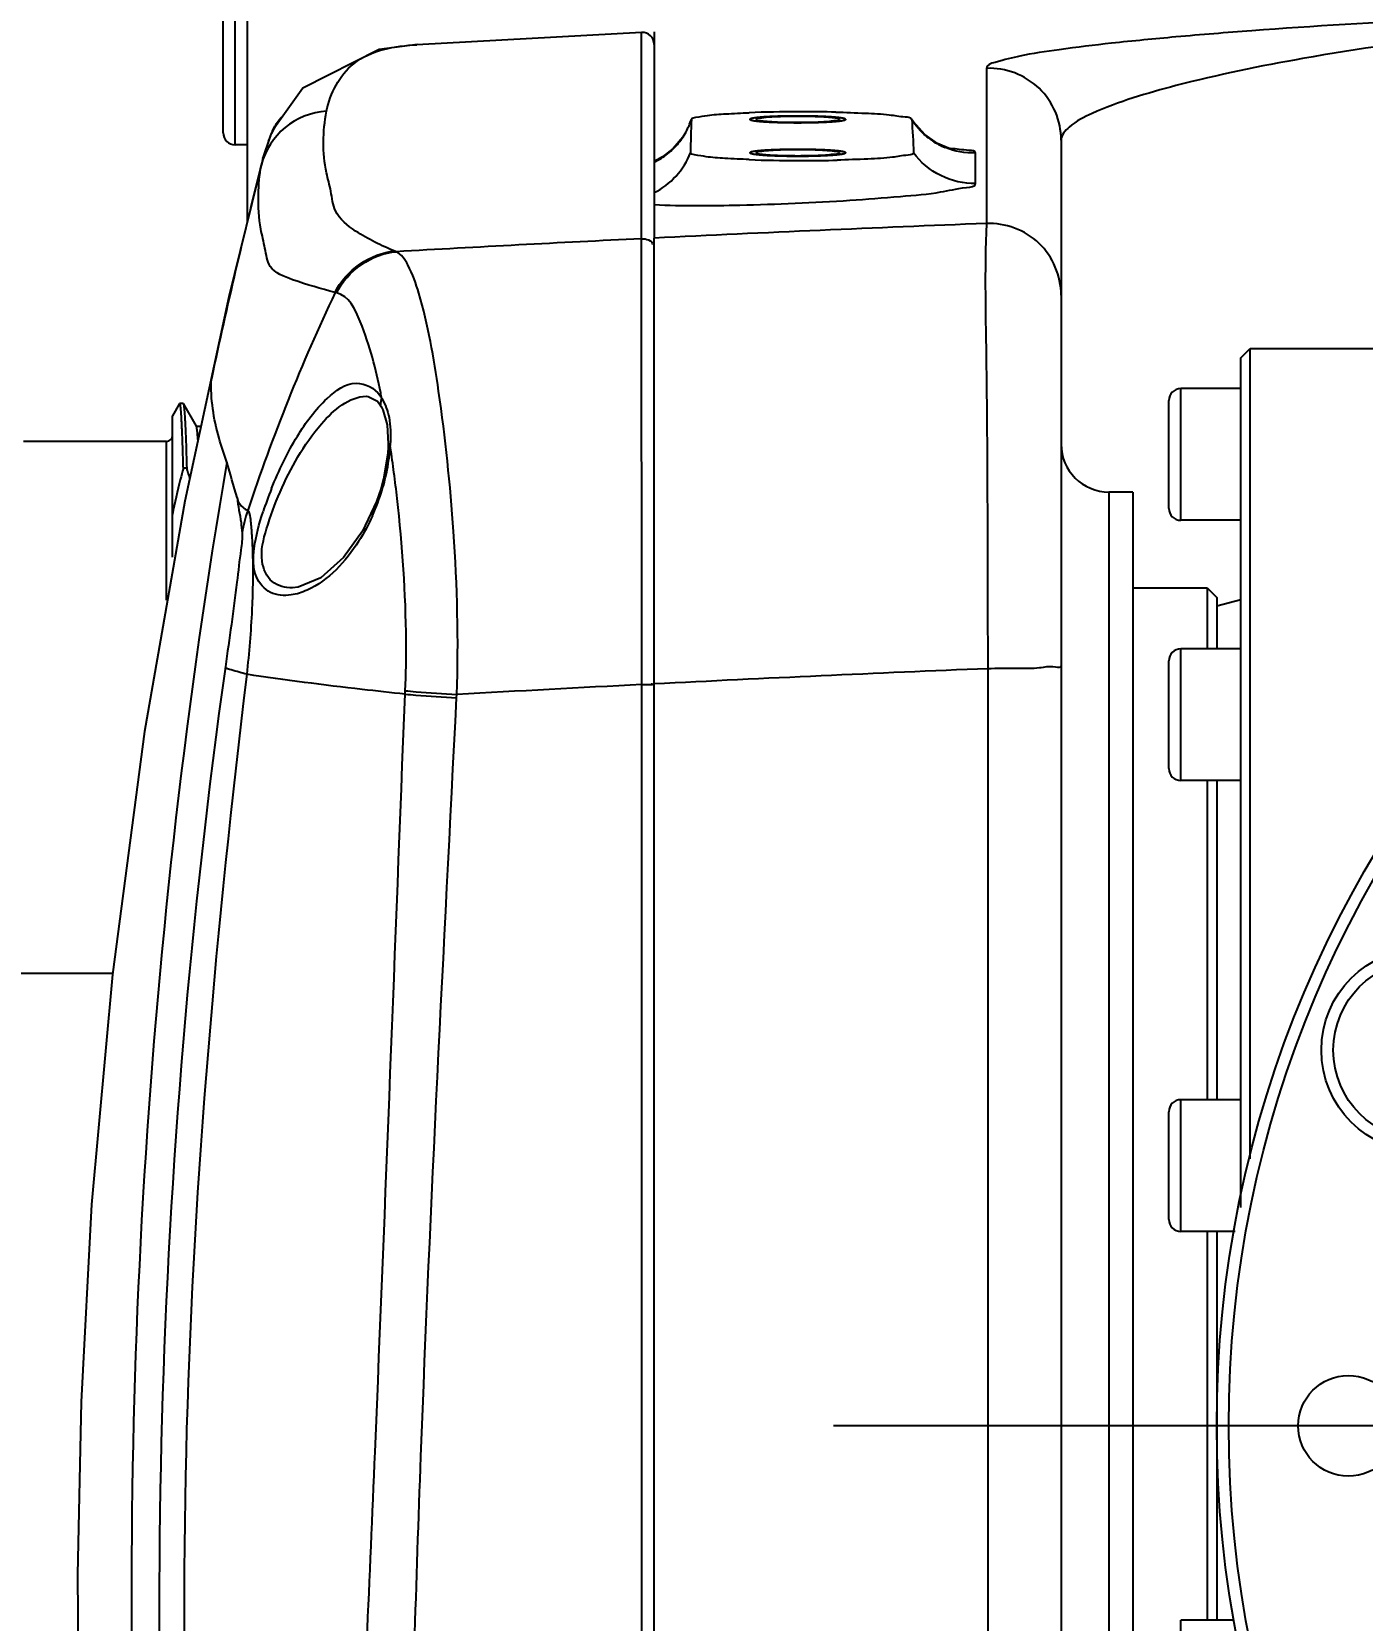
# Model space of a CAD drawing. Header units: millimetres. Extents: x 7426 to 8737, y 124 to 421.
# Drawn here: x 7927.192 to 7929.971, y 308.144 to 311.461 of the extents above; entities that cross this region are included whole.
import ezdxf

# ---------------------------------------------------------------- set-up
doc = ezdxf.new("R2010")
doc.units = ezdxf.units.MM
doc.linetypes.add('CENTER', pattern=[0.6, 0.375, -0.075, 0.075, -0.075])
for name, color, linetype in [('中心线', 7, 'Continuous'), ('外形图', 7, 'Continuous'), ('尺寸标注', 7, 'Continuous')]:
    doc.layers.add(name, color=color, linetype=linetype)
doc.styles.add('微软雅黑', font='msyh.ttc')
doc.dimstyles.new('尺寸标注_1_20比例', dxfattribs={"dimtxt": 2.1, "dimasz": 1.7, "dimexe": 0.5, "dimexo": 0.4, "dimgap": 0.5, "dimtad": 1, "dimdec": 1, "dimlfac": 20, "dimdsep": 46, "dimtxsty": '微软雅黑', "dimcen": 0.09, "dimadec": 0, "dimazin": 0, "dimtp": 0.01, "dimtm": 0.01, "dimtfac": 1, "dimtdec": 1, "dimtofl": 0, "dimtmove": 0, "dimatfit": 3, "dimfxl": 1, "dimtolj": 1, "dimarcsym": 0})

# ---------------------------------------------------------------- blocks, each defined once
blk = doc.blocks.new('*D1261')
at = {"layer": 'Defpoints', "color": 0}
for p in [(7943.6678, 318.6849), (7943.6678, 302.5284), (7919.2922, 290.2199)]:
    blk.add_point(p, dxfattribs=at)
at = {"layer": '尺寸标注', "color": 0, "linetype": 'Continuous', "lineweight": -2}
for p, q in [((7919.2922, 290.6199), (7919.2922, 319.1849)), ((7943.6678, 302.9284), (7943.6678, 319.1849)), ((7920.9922, 318.6849), (7941.9678, 318.6849))]:
    blk.add_line(p, q, dxfattribs=at)
at = {"layer": '尺寸标注', "color": 0}
for points in [[(7920.9922, 318.9682), (7920.9922, 318.4016), (7919.2922, 318.6849)], [(7941.9678, 318.4016), (7941.9678, 318.9682), (7943.6678, 318.6849)]]:
    blk.add_solid(points, dxfattribs=at)
at = {"layer": '尺寸标注', "color": 0, "insert": (7931.48, 320.2708), "char_height": 2.1, "attachment_point": 5, "style": '微软雅黑'}
blk.add_mtext('\\A1;\\A1;487.5', dxfattribs=at)
blk = doc.blocks.new('*D1334')
at = {"layer": 'Defpoints', "color": 0}
for p in [(7943.6678, 325.4647), (7943.6678, 299.0744), (7918.3922, 273.0487)]:
    blk.add_point(p, dxfattribs=at)
at = {"layer": '尺寸标注', "color": 0, "lineweight": -2}
for p, q in [((7918.3922, 273.4487), (7918.3922, 325.9647)), ((7943.6678, 299.4744), (7943.6678, 325.9647)), ((7920.0922, 325.4647), (7941.9678, 325.4647))]:
    blk.add_line(p, q, dxfattribs=at)
at = {"layer": '尺寸标注', "color": 0}
for points in [[(7920.0922, 325.748), (7920.0922, 325.1814), (7918.3922, 325.4647)], [(7941.9678, 325.1814), (7941.9678, 325.748), (7943.6678, 325.4647)]]:
    blk.add_solid(points, dxfattribs=at)
at = {"layer": '尺寸标注', "color": 0, "insert": (7931.03, 327.0506), "char_height": 2.1, "attachment_point": 5, "style": '微软雅黑'}
blk.add_mtext('\\A1;505.5', dxfattribs=at)

msp = doc.modelspace()

# ---------------------------------------------------------------- linework, layer by layer
at = {"layer": '中心线', "linetype": 'CENTER', "ltscale": 10}
msp.add_line((7931.9925, 308.5496), (7928.8669, 308.5496), dxfattribs=at)
at = {"layer": '外形图', "color": 0, "linetype": 'Continuous'}
for p, q in [((7927.6424, 311.9932), (7927.6424, 311.0641)), ((7927.6174, 311.2247), (7927.6174, 311.5747)), ((7927.5924, 311.2497), (7927.5924, 311.5497)), ((7928.4924, 311.4609), (7928.4924, 311.03)), ((7927.9981, 311.434), (7927.9177, 311.4236)), ((7928.4661, 311.4595), (7927.997, 311.4339)), ((7928.4661, 311.0287), (7928.4661, 311.4595)), ((7927.9177, 311.4236), (7927.7587, 311.3431)), ((7929.1863, 311.3843), (7929.1863, 311.0605)), ((7927.7587, 311.3431), (7927.696, 311.2557)), ((7927.7104, 311.2773), (7927.7045, 311.2688)), ((7928.5703, 311.2779), (7928.5703, 311.2782)), ((7929.0301, 311.2785), (7929.0303, 311.2779)), ((7927.6896, 311.241), (7927.6753, 311.1975)), ((7927.6913, 311.2449), (7927.6887, 311.239)), ((7927.6896, 311.241), (7927.6887, 311.2389)), ((7927.6939, 311.2503), (7927.6913, 311.2449)), ((7927.6954, 311.2543), (7927.696, 311.2557)), ((7929.3424, 311.2345), (7929.3424, 305.8968)), ((7927.6755, 311.1985), (7927.6037, 310.9071)), ((7927.6424, 311.2247), (7927.6174, 311.2247)), ((7927.6752, 311.1971), (7927.6753, 311.1975)), ((7927.6753, 311.1975), (7927.6755, 311.1985)), ((7929.1636, 311.1441), (7929.1636, 311.2078)), ((7928.4924, 305.6383), (7928.4924, 311.03)), ((7927.9538, 311.0016), (7927.9508, 311.0027)), ((7928.4668, 310.0976), (7928.4661, 311.0287)), ((7927.8294, 310.9158), (7927.826, 310.9166)), ((7929.7175, 310.7797), (7929.7375, 310.7997)), ((7929.7375, 309.1068), (7929.7375, 310.7997)), ((7929.7375, 310.7997), (7930.2425, 310.7997)), ((7929.7175, 310.7156), (7929.7175, 310.7796)), ((7927.8914, 310.6996), (7927.8919, 310.6996)), ((7929.5924, 310.4406), (7929.5924, 310.7156)), ((7929.7175, 310.7156), (7929.5924, 310.7156)), ((7929.7175, 310.6829), (7929.7175, 310.7156)), ((7927.5012, 310.6844), (7927.4863, 310.6585)), ((7927.5016, 310.6846), (7927.5012, 310.6844)), ((7927.5086, 310.6846), (7927.5016, 310.6846)), ((7927.5086, 310.6846), (7927.509, 310.6844)), ((7927.5362, 310.6373), (7927.509, 310.6844)), ((7927.9146, 310.6892), (7927.9224, 310.6782)), ((7927.9224, 310.6782), (7927.9259, 310.6712)), ((7927.9259, 310.6712), (7927.935, 310.6397)), ((7929.5674, 310.4656), (7929.5674, 310.6906)), ((7929.7175, 310.1605), (7929.7175, 310.6829)), ((7927.4863, 310.3639), (7927.4863, 310.6585)), ((7927.536, 310.6373), (7927.5448, 310.6373)), ((7927.5363, 310.637), (7927.5362, 310.6373)), ((7927.935, 310.6397), (7927.9371, 310.6)), ((7927.4736, 310.6053), (7927.1752, 310.6053)), ((7927.4736, 310.2738), (7927.4736, 310.6053)), ((7927.9371, 310.6), (7927.9368, 310.5919)), ((7927.9361, 310.5817), (7927.9271, 310.527)), ((7927.9368, 310.5919), (7927.9361, 310.5817)), ((7927.9415, 310.5927), (7927.9409, 310.5966)), ((7927.5161, 310.5494), (7927.509, 310.5494)), ((7927.9212, 310.5054), (7927.9124, 310.4796)), ((7927.9271, 310.527), (7927.9212, 310.5054)), ((7929.4424, 310.4996), (7929.4424, 306.5995)), ((7929.4924, 310.4996), (7929.4424, 310.4996)), ((7929.4924, 310.4996), (7929.4924, 306.5995)), ((7929.7175, 310.4406), (7929.5924, 310.4406)), ((7927.7369, 310.2996), (7927.7366, 310.2996)), ((7929.4924, 310.2996), (7929.6475, 310.2996)), ((7929.6475, 310.2996), (7929.6475, 310.1721)), ((7929.6475, 310.2996), (7929.6675, 310.2796)), ((7929.6675, 310.2796), (7929.6675, 310.1721)), ((7929.7175, 310.2746), (7929.6675, 310.2612)), ((7929.5924, 309.8971), (7929.5924, 310.1721)), ((7929.7175, 310.1721), (7929.5924, 310.1721)), ((7929.5674, 309.9221), (7929.5674, 310.1471)), ((7929.7175, 310.081), (7929.7175, 310.1605)), ((7929.1894, 310.1307), (7929.1894, 306.8489)), ((7928.0798, 310.0701), (7928.0801, 310.0767)), ((7928.4668, 306.8824), (7928.4668, 310.0976)), ((7929.7175, 309.174), (7929.7175, 310.081)), ((7929.7175, 309.8971), (7929.5924, 309.8971)), ((7929.6475, 309.8971), (7929.6475, 309.2306)), ((7929.6675, 309.8971), (7929.6675, 309.2306)), ((7927.3609, 309.494), (7926.9986, 309.494)), ((7929.5674, 308.9806), (7929.5674, 309.2056)), ((7929.5924, 308.9556), (7929.5924, 309.2306)), ((7929.7175, 309.2306), (7929.5924, 309.2306)), ((7929.7175, 309.0931), (7929.7175, 309.174)), ((7929.7175, 309.0056), (7929.7175, 309.0931)), ((7929.7062, 308.9556), (7929.5924, 308.9556)), ((7929.6475, 308.9556), (7929.6475, 308.1436)), ((7929.6675, 308.9556), (7929.6675, 308.1436)), ((7929.5924, 307.8686), (7929.5924, 308.1436)), ((7929.7042, 308.1436), (7929.5924, 308.1436))]:
    msp.add_line(p, q, dxfattribs=at)
for points in [[(7927.7038, 311.2677), (7927.7015, 311.264), (7927.699, 311.2599)], [(7927.7094, 311.276), (7927.7078, 311.2737), (7927.7059, 311.2709), (7927.7038, 311.2677)], [(7927.7122, 311.2799), (7927.7122, 311.2798), (7927.7117, 311.2791), (7927.7094, 311.276)], [(7929.0578, 311.246), (7929.034, 311.2726), (7929.0301, 311.2785)], [(7927.699, 311.2599), (7927.6965, 311.2554), (7927.6939, 311.2503)], [(7928.5522, 311.2409), (7928.5319, 311.2168), (7928.51, 311.1995), (7928.4924, 311.1901)], [(7929.1176, 311.2151), (7929.118, 311.215), (7929.1071, 311.2178), (7929.0842, 311.2276), (7929.0578, 311.246)], [(7927.6037, 310.9071), (7927.5121, 310.4808), (7927.4278, 309.9997), (7927.3607, 309.4922), (7927.3173, 309.0115), (7927.2956, 308.5996), (7927.2881, 308.2393), (7927.2907, 307.899), (7927.3037, 307.5462)], [(7927.8914, 310.6996), (7927.895, 310.6995), (7927.9146, 310.6892)], [(7927.9124, 310.4796), (7927.8831, 310.4177), (7927.8435, 310.3626), (7927.796, 310.3206), (7927.7486, 310.3007), (7927.7369, 310.2996)]]:
    msp.add_lwpolyline(points, dxfattribs=at)
for centre, radius in [((7931.9925, 308.5496), 2.3251), ((7931.9925, 308.5496), 2.3001), ((7930.0985, 309.3341), 0.2125), ((7930.0985, 309.3341), 0.1875), ((7929.9425, 308.5496), 0.105)]:
    msp.add_circle(centre, radius, dxfattribs=at)
for centre, radius, start, end in [((7928.4674, 311.4345), 0.025, 0, 92.9291), ((7929.1925, 311.2345), 0.15, 0.0212, 92.3494), ((7927.8171, 311.1452), 0.1499, 93.4259, 165.7273), ((7927.8536, 311.1705), 0.1786, 147.6256, 150.5813), ((7927.8612, 311.1657), 0.1876, 146.6554, 147.6383), ((7928.4273, 311.3239), 0.1501, 331.3165, 342.1606), ((7931.0832, 311.1683), 2.5154, 177.5028, 179.092), ((7928.7957, 308.4067), 2.8871, 90.0704, 92.0852), ((7928.7999, 308.0043), 3.2895, 89.9936, 90.1345), ((7928.8008, 308.1461), 3.1478, 88.7076, 90.0099), ((7927.6174, 311.2497), 0.025, 180, 270), ((7927.8411, 311.1771), 0.1644, 157.9026, 160.1291), ((7927.8421, 311.1767), 0.1655, 156.0489, 157.1274), ((7927.8421, 311.1766), 0.1656, 155.5328, 156.0489), ((7927.8422, 311.1766), 0.1657, 155.0288, 155.5327), ((7927.8455, 311.175), 0.1694, 150.5807, 155.0134), ((7927.8175, 311.1964), 0.1352, 156.4802, 158.1043), ((7927.8165, 311.1968), 0.1341, 154.599, 156.4785), ((7928.4275, 311.3239), 0.15, 313.2411, 324.9896), ((7928.4279, 311.3236), 0.1495, 325.012, 331.3294), ((7929.1569, 311.3569), 0.1491, 230.0351, 232.1658), ((7929.1567, 311.3568), 0.1489, 232.1697, 236.0787), ((7929.1574, 311.3579), 0.1502, 236.0931, 247.6023), ((7927.9159, 311.1367), 0.2482, 165.9042, 169.4467), ((7928.4277, 311.3236), 0.1496, 295.6455, 300.8187), ((7928.427, 311.3248), 0.151, 300.814, 306.4234), ((7928.4278, 311.3238), 0.1497, 306.4147, 313.2216), ((7939.0459, 308.2911), 11.7357, 165.73868, 167.97745), ((7928.7971, 314.1188), 2.9269, 267.9144, 269.9054), ((7928.8014, 314.5266), 3.3346, 269.8426, 270.0062), ((7928.8024, 314.3767), 3.1848, 269.9894, 271.2973), ((7931.9926, 239.4743), 71.6412, 92.244919, 92.800427), ((7931.9926, 239.4753), 71.6402, 92.821475, 93.231836), ((7931.4448, 309.2012), 4.0047, 154.6372, 161.6642), ((7927.8477, 310.6526), 0.0868, 29.0629, 34.3418), ((7926.2468, 310.3579), 1.7103, 11.3612, 11.7624), ((7929.5924, 310.6906), 0.025, 90, 180), ((7927.4736, 310.618), 0.0127, 270, 0), ((7929.4424, 310.5996), 0.1, 180, 270), ((7927.5622, 310.6178), 0.3794, 349.1286, 352.858), ((7927.6014, 310.613), 0.3399, 352.834, 357.2362), ((7925.2512, 310.1843), 2.7211, 7.5133, 8.6331), ((7941.457, 308.2048), 14.0564, 170.34656, 182.57524), ((7926.2156, 310.1405), 1.3633, 16.5401, 17.4573), ((7927.5236, 310.6253), 0.4187, 343.2222, 349.1126), ((7925.0335, 310.1554), 2.9407, 6.4559, 7.5171), ((7928.4182, 310.2156), 0.7814, 158.1148, 161.9167), ((7927.5027, 310.6314), 0.4404, 335.711, 343.252), ((7929.5924, 310.4656), 0.025, 180, 270), ((7927.924, 310.3662), 0.2962, 161.3236, 170.693), ((7929.5924, 310.1471), 0.025, 90, 180), ((7941.67, 308.1563), 14.2116, 171.99815, 184.71329), ((7931.9925, 241.0976), 69.09, 92.325219, 92.903814), ((7925.9435, 310.1739), 2.031, 357.2819, 357.4831), ((7931.9922, 241.1027), 69.0849, 92.925121, 93.246246), ((7929.5924, 309.9221), 0.025, 180, 270), ((7929.5924, 309.2056), 0.025, 90, 180), ((7929.5924, 308.9806), 0.025, 180, 270)]:
    msp.add_arc(centre, radius, start, end, dxfattribs=at)
for points, knots in [([(7930.1305, 311.487), (7930.0004, 311.4804), (7929.8175, 311.4694), (7929.5903, 311.4511), (7929.4557, 311.4382), (7929.3486, 311.4252), (7929.2632, 311.4126), (7929.2191, 311.4012), (7929.1863, 311.3917), (7929.1863, 311.3843)], [0, 0, 0, 0, 0.409786, 0.576096, 0.717731, 0.833356, 0.92067, 0.976833, 1, 1, 1, 1]), ([(7927.8082, 311.2948), (7927.8151, 311.3323), (7927.8591, 311.4161), (7927.9511, 311.4312), (7927.997, 311.4339)], [0, 0, 0, 0, 0.453245, 1, 1, 1, 1]), ([(7930.1989, 311.4556), (7930.0811, 311.4421), (7929.8739, 311.4127), (7929.6102, 311.3591), (7929.4444, 311.3094), (7929.365, 311.2702), (7929.3424, 311.2452), (7929.3424, 311.2345)], [0, 0, 0, 0, 0.395922, 0.696877, 0.902127, 0.964201, 1, 1, 1, 1]), ([(7927.9508, 311.0027), (7927.9224, 311.0143), (7927.8779, 311.0356), (7927.8231, 311.0786), (7927.8184, 311.1275), (7927.7991, 311.1943), (7927.7998, 311.2528), (7927.8082, 311.2948)], [0, 0, 0, 0, 0.254633, 0.418572, 0.535664, 0.644835, 1, 1, 1, 1]), ([(7927.7088, 311.2766), (7927.7104, 311.2786), (7927.7167, 311.2861), (7927.7116, 311.279), (7927.7104, 311.2773)], [0, 0, 0, 0, 0.557972, 1, 1, 1, 1]), ([(7928.5703, 311.2782), (7928.5714, 311.2815), (7928.5862, 311.283), (7928.6073, 311.2874), (7928.6459, 311.2897), (7928.6744, 311.2913), (7928.6906, 311.2919)], [0, 0, 0, 0, 0.083249, 0.286485, 0.599116, 1, 1, 1, 1]), ([(7928.7924, 311.2849), (7928.7892, 311.2849), (7928.7843, 311.2849), (7928.7787, 311.2848), (7928.7754, 311.2848), (7928.773, 311.2848), (7928.7707, 311.2847), (7928.7676, 311.2847), (7928.7637, 311.2846), (7928.7598, 311.2845), (7928.757, 311.2845), (7928.7555, 311.2844), (7928.7543, 311.2844), (7928.7533, 311.2844), (7928.7518, 311.2843), (7928.7493, 311.2842), (7928.7457, 311.2841), (7928.7421, 311.2839), (7928.7396, 311.2839), (7928.7382, 311.2838), (7928.7371, 311.2838), (7928.7361, 311.2837), (7928.7348, 311.2836), (7928.7326, 311.2835), (7928.73, 311.2834), (7928.7275, 311.2832), (7928.7256, 311.2831), (7928.724, 311.283), (7928.7228, 311.2829), (7928.7222, 311.2829), (7928.7217, 311.2829), (7928.7213, 311.2828), (7928.7208, 311.2828), (7928.7199, 311.2827), (7928.7181, 311.2826), (7928.716, 311.2824), (7928.714, 311.2822), (7928.7124, 311.2821), (7928.7111, 311.282), (7928.7102, 311.2819), (7928.7097, 311.2819), (7928.7093, 311.2818), (7928.709, 311.2818), (7928.7087, 311.2817), (7928.708, 311.2817), (7928.7066, 311.2815), (7928.7051, 311.2813), (7928.7036, 311.2811), (7928.7024, 311.2809), (7928.7015, 311.2808), (7928.7008, 311.2807), (7928.7004, 311.2807), (7928.7001, 311.2806), (7928.6999, 311.2806), (7928.6997, 311.2805), (7928.6993, 311.2804), (7928.6987, 311.2803), (7928.698, 311.2801), (7928.6973, 311.28), (7928.6965, 311.2798), (7928.6958, 311.2797), (7928.6952, 311.2795), (7928.6948, 311.2794), (7928.6946, 311.2794), (7928.6944, 311.2793), (7928.6943, 311.2793), (7928.6942, 311.2792), (7928.6941, 311.2791), (7928.6939, 311.279), (7928.6937, 311.2788), (7928.6934, 311.2786), (7928.6932, 311.2785), (7928.6929, 311.2783), (7928.6927, 311.2781), (7928.6926, 311.278), (7928.6925, 311.278), (7928.6924, 311.2779), (7928.6925, 311.2779), (7928.6926, 311.2778), (7928.6927, 311.2778), (7928.6929, 311.2776), (7928.6931, 311.2774), (7928.6934, 311.2773), (7928.6936, 311.2771), (7928.6939, 311.2769), (7928.6941, 311.2768), (7928.6942, 311.2767), (7928.6943, 311.2766), (7928.6943, 311.2766), (7928.6945, 311.2766), (7928.6947, 311.2765), (7928.6952, 311.2764), (7928.6957, 311.2763), (7928.6964, 311.2761), (7928.6972, 311.2759), (7928.6979, 311.2758), (7928.6986, 311.2756), (7928.6992, 311.2755), (7928.6996, 311.2754), (7928.6998, 311.2753), (7928.6999, 311.2753), (7928.7003, 311.2753), (7928.7006, 311.2752), (7928.7013, 311.2751), (7928.7023, 311.275), (7928.7034, 311.2748), (7928.7046, 311.2747), (7928.7057, 311.2745), (7928.7068, 311.2744), (7928.7078, 311.2743), (7928.7085, 311.2742), (7928.7089, 311.2741), (7928.7091, 311.2741), (7928.7095, 311.2741), (7928.71, 311.274), (7928.711, 311.2739), (7928.7123, 311.2738), (7928.7139, 311.2737), (7928.7159, 311.2735), (7928.7181, 311.2733), (7928.7199, 311.2732), (7928.7209, 311.2731), (7928.7217, 311.273), (7928.7227, 311.273), (7928.7239, 311.2729), (7928.7261, 311.2728), (7928.7293, 311.2726), (7928.7324, 311.2724), (7928.7346, 311.2723), (7928.7359, 311.2722), (7928.7368, 311.2721), (7928.7379, 311.2721), (7928.7393, 311.2721), (7928.7418, 311.272), (7928.7454, 311.2718), (7928.749, 311.2717), (7928.7515, 311.2716), (7928.7529, 311.2715), (7928.754, 311.2715), (7928.7552, 311.2715), (7928.7567, 311.2714), (7928.7594, 311.2714), (7928.7633, 311.2713), (7928.7672, 311.2712), (7928.7703, 311.2712), (7928.7726, 311.2711), (7928.7751, 311.2711), (7928.7784, 311.2711), (7928.7842, 311.271), (7928.7891, 311.271), (7928.7924, 311.271)], [0, 0, 0, 0, 0.03125, 0.046875, 0.054688, 0.0625, 0.070312, 0.078125, 0.09375, 0.109375, 0.117188, 0.121094, 0.125, 0.128906, 0.132812, 0.140625, 0.15625, 0.171875, 0.179688, 0.183594, 0.1875, 0.191406, 0.195312, 0.203125, 0.21875, 0.226562, 0.234375, 0.242188, 0.246094, 0.248047, 0.25, 0.251953, 0.253906, 0.257812, 0.265625, 0.28125, 0.289062, 0.296875, 0.304688, 0.308594, 0.310547, 0.3125, 0.314453, 0.316406, 0.320312, 0.328125, 0.34375, 0.351562, 0.359375, 0.367188, 0.371094, 0.373047, 0.375, 0.376953, 0.378906, 0.382812, 0.390625, 0.398438, 0.40625, 0.414062, 0.421875, 0.429688, 0.433594, 0.435547, 0.4375, 0.439453, 0.441406, 0.445312, 0.453125, 0.460938, 0.46875, 0.476562, 0.484375, 0.492188, 0.496094, 0.498047, 0.5, 0.501953, 0.503906, 0.507812, 0.515625, 0.523438, 0.53125, 0.539062, 0.546875, 0.554688, 0.558594, 0.560547, 0.5625, 0.564453, 0.566406, 0.570312, 0.578125, 0.585938, 0.59375, 0.601562, 0.609375, 0.617188, 0.621094, 0.623047, 0.625, 0.626953, 0.628906, 0.632812, 0.640625, 0.648438, 0.65625, 0.664062, 0.671875, 0.679688, 0.683594, 0.685547, 0.6875, 0.689453, 0.691406, 0.695312, 0.703125, 0.710938, 0.71875, 0.734375, 0.742188, 0.746094, 0.75, 0.753906, 0.757812, 0.765625, 0.78125, 0.796875, 0.804688, 0.808594, 0.8125, 0.816406, 0.820312, 0.828125, 0.84375, 0.859375, 0.867188, 0.871094, 0.875, 0.878906, 0.882812, 0.890625, 0.90625, 0.921875, 0.929688, 0.9375, 0.945312, 0.953125, 0.96875, 1, 1, 1, 1]), ([(7928.7306, 311.2823), (7928.7242, 311.2818), (7928.7182, 311.28), (7928.7049, 311.2803), (7928.7049, 311.2779)], [0, 0, 0, 0, 0.729869, 1, 1, 1, 1]), ([(7928.7049, 311.2779), (7928.7049, 311.2773), (7928.708, 311.2763), (7928.7099, 311.2759), (7928.7116, 311.2756)], [0, 0, 0, 0, 0.287967, 1, 1, 1, 1]), ([(7928.7116, 311.2756), (7928.7143, 311.2752), (7928.7206, 311.2744), (7928.7269, 311.2739), (7928.7306, 311.2736)], [0, 0, 0, 0, 0.427852, 1, 1, 1, 1]), ([(7928.7924, 311.2841), (7928.7762, 311.2841), (7928.7556, 311.2837), (7928.735, 311.2826), (7928.7306, 311.2823)], [0, 0, 0, 0, 0.785554, 1, 1, 1, 1]), ([(7928.7306, 311.2736), (7928.735, 311.2733), (7928.7556, 311.2722), (7928.7762, 311.2718), (7928.7924, 311.2718)], [0, 0, 0, 0, 0.214446, 1, 1, 1, 1]), ([(7928.7924, 311.271), (7928.7957, 311.271), (7928.8005, 311.271), (7928.8062, 311.2711), (7928.8094, 311.2711), (7928.8119, 311.2711), (7928.8142, 311.2712), (7928.8173, 311.2712), (7928.8212, 311.2713), (7928.8251, 311.2714), (7928.8278, 311.2714), (7928.8294, 311.2715), (7928.8306, 311.2715), (7928.8316, 311.2715), (7928.8331, 311.2716), (7928.8356, 311.2717), (7928.8392, 311.2718), (7928.8427, 311.272), (7928.8453, 311.272), (7928.8467, 311.2721), (7928.8478, 311.2721), (7928.8487, 311.2722), (7928.85, 311.2723), (7928.8522, 311.2724), (7928.8548, 311.2725), (7928.8574, 311.2727), (7928.8593, 311.2728), (7928.8609, 311.2729), (7928.862, 311.273), (7928.8627, 311.273), (7928.8632, 311.273), (7928.8635, 311.273), (7928.864, 311.2731), (7928.8649, 311.2732), (7928.8668, 311.2733), (7928.8688, 311.2735), (7928.8709, 311.2737), (7928.8724, 311.2738), (7928.8737, 311.2739), (7928.8746, 311.274), (7928.8751, 311.274), (7928.8756, 311.2741), (7928.8758, 311.2741), (7928.8762, 311.2742), (7928.8769, 311.2742), (7928.8782, 311.2744), (7928.8798, 311.2746), (7928.8813, 311.2748), (7928.8824, 311.275), (7928.8834, 311.2751), (7928.8841, 311.2752), (7928.8845, 311.2752), (7928.8848, 311.2753), (7928.8849, 311.2753), (7928.8852, 311.2754), (7928.8856, 311.2755), (7928.8862, 311.2756), (7928.8869, 311.2758), (7928.8876, 311.2759), (7928.8883, 311.2761), (7928.889, 311.2762), (7928.8896, 311.2764), (7928.89, 311.2765), (7928.8903, 311.2765), (7928.8905, 311.2766), (7928.8905, 311.2766), (7928.8906, 311.2767), (7928.8907, 311.2768), (7928.891, 311.2769), (7928.8912, 311.2771), (7928.8914, 311.2773), (7928.8917, 311.2774), (7928.8919, 311.2776), (7928.8921, 311.2777), (7928.8923, 311.2778), (7928.8924, 311.2779), (7928.8925, 311.2779), (7928.8924, 311.278), (7928.8923, 311.278), (7928.8921, 311.2781), (7928.892, 311.2783), (7928.8917, 311.2785), (7928.8915, 311.2786), (7928.8912, 311.2788), (7928.891, 311.279), (7928.8908, 311.2791), (7928.8907, 311.2792), (7928.8906, 311.2793), (7928.8906, 311.2793), (7928.8903, 311.2793), (7928.8901, 311.2794), (7928.8897, 311.2795), (7928.8891, 311.2796), (7928.8884, 311.2798), (7928.8877, 311.28), (7928.887, 311.2801), (7928.8863, 311.2803), (7928.8857, 311.2804), (7928.8853, 311.2805), (7928.8851, 311.2806), (7928.8849, 311.2806), (7928.8846, 311.2806), (7928.8842, 311.2807), (7928.8835, 311.2808), (7928.8826, 311.2809), (7928.8814, 311.2811), (7928.8803, 311.2812), (7928.8792, 311.2814), (7928.878, 311.2815), (7928.8771, 311.2816), (7928.8764, 311.2817), (7928.876, 311.2818), (7928.8758, 311.2818), (7928.8753, 311.2818), (7928.8748, 311.2819), (7928.8739, 311.282), (7928.8726, 311.2821), (7928.871, 311.2822), (7928.8689, 311.2824), (7928.8668, 311.2826), (7928.865, 311.2827), (7928.8639, 311.2828), (7928.8632, 311.2829), (7928.8622, 311.2829), (7928.8609, 311.283), (7928.8587, 311.2831), (7928.8556, 311.2833), (7928.8525, 311.2835), (7928.8503, 311.2836), (7928.849, 311.2837), (7928.8481, 311.2837), (7928.847, 311.2838), (7928.8456, 311.2838), (7928.843, 311.2839), (7928.8395, 311.2841), (7928.8359, 311.2842), (7928.8334, 311.2843), (7928.8319, 311.2843), (7928.8309, 311.2844), (7928.8297, 311.2844), (7928.8281, 311.2844), (7928.8254, 311.2845), (7928.8215, 311.2846), (7928.8176, 311.2847), (7928.8145, 311.2847), (7928.8122, 311.2848), (7928.8097, 311.2848), (7928.8064, 311.2848), (7928.8007, 311.2849), (7928.7957, 311.2849), (7928.7924, 311.2849)], [0, 0, 0, 0, 0.03125, 0.046875, 0.054688, 0.0625, 0.070312, 0.078125, 0.09375, 0.109375, 0.117188, 0.121094, 0.125, 0.128906, 0.132812, 0.140625, 0.15625, 0.171875, 0.179688, 0.183594, 0.1875, 0.191406, 0.195312, 0.203125, 0.21875, 0.226562, 0.234375, 0.242188, 0.246094, 0.248047, 0.25, 0.251953, 0.253906, 0.257812, 0.265625, 0.28125, 0.289062, 0.296875, 0.304688, 0.308594, 0.310547, 0.3125, 0.314453, 0.316406, 0.320312, 0.328125, 0.34375, 0.351562, 0.359375, 0.367188, 0.371094, 0.373047, 0.375, 0.376953, 0.378906, 0.382812, 0.390625, 0.398438, 0.40625, 0.414062, 0.421875, 0.429688, 0.433594, 0.435547, 0.4375, 0.439453, 0.441406, 0.445312, 0.453125, 0.460938, 0.46875, 0.476562, 0.484375, 0.492188, 0.496094, 0.498047, 0.5, 0.501953, 0.503906, 0.507812, 0.515625, 0.523438, 0.53125, 0.539062, 0.546875, 0.554688, 0.558594, 0.560547, 0.5625, 0.564453, 0.566406, 0.570312, 0.578125, 0.585938, 0.59375, 0.601562, 0.609375, 0.617188, 0.621094, 0.623047, 0.625, 0.626953, 0.628906, 0.632812, 0.640625, 0.648438, 0.65625, 0.664062, 0.671875, 0.679688, 0.683594, 0.685547, 0.6875, 0.689453, 0.691406, 0.695312, 0.703125, 0.710938, 0.71875, 0.734375, 0.742188, 0.746094, 0.75, 0.753906, 0.757812, 0.765625, 0.78125, 0.796875, 0.804688, 0.808594, 0.8125, 0.816406, 0.820312, 0.828125, 0.84375, 0.859375, 0.867188, 0.871094, 0.875, 0.878906, 0.882812, 0.890625, 0.90625, 0.921875, 0.929688, 0.9375, 0.945312, 0.953125, 0.96875, 1, 1, 1, 1]), ([(7928.8543, 311.2823), (7928.8499, 311.2826), (7928.8293, 311.2837), (7928.8086, 311.2841), (7928.7924, 311.2841)], [0, 0, 0, 0, 0.214446, 1, 1, 1, 1]), ([(7928.7924, 311.2718), (7928.8086, 311.2718), (7928.8293, 311.2722), (7928.8499, 311.2733), (7928.8543, 311.2736)], [0, 0, 0, 0, 0.785554, 1, 1, 1, 1]), ([(7928.8733, 311.2803), (7928.8706, 311.2807), (7928.8643, 311.2815), (7928.8579, 311.282), (7928.8543, 311.2823)], [0, 0, 0, 0, 0.427852, 1, 1, 1, 1]), ([(7928.8543, 311.2736), (7928.8606, 311.2741), (7928.8666, 311.2759), (7928.8799, 311.2756), (7928.8799, 311.2779)], [0, 0, 0, 0, 0.729869, 1, 1, 1, 1]), ([(7928.8718, 311.293), (7928.8924, 311.2926), (7928.9293, 311.291), (7928.979, 311.289), (7929.0086, 311.2835), (7929.0276, 311.2825), (7929.0301, 311.2785)], [0, 0, 0, 0, 0.388024, 0.700886, 0.910526, 1, 1, 1, 1]), ([(7928.8799, 311.2779), (7928.8799, 311.2786), (7928.8768, 311.2796), (7928.8749, 311.28), (7928.8733, 311.2803)], [0, 0, 0, 0, 0.287967, 1, 1, 1, 1]), ([(7928.6906, 311.1939), (7928.6737, 311.1946), (7928.6446, 311.1961), (7928.6041, 311.1988), (7928.5845, 311.2029), (7928.5681, 311.2051), (7928.5682, 311.2082)], [0, 0, 0, 0, 0.407872, 0.723356, 0.924174, 1, 1, 1, 1]), ([(7928.7924, 311.2152), (7928.7892, 311.2151), (7928.7843, 311.2151), (7928.7787, 311.2151), (7928.7754, 311.215), (7928.773, 311.215), (7928.7707, 311.215), (7928.7676, 311.2149), (7928.7637, 311.2148), (7928.7598, 311.2148), (7928.757, 311.2147), (7928.7555, 311.2147), (7928.7543, 311.2146), (7928.7533, 311.2146), (7928.7518, 311.2145), (7928.7493, 311.2145), (7928.7457, 311.2143), (7928.7421, 311.2142), (7928.7396, 311.2141), (7928.7382, 311.214), (7928.7371, 311.214), (7928.7361, 311.2139), (7928.7348, 311.2139), (7928.7326, 311.2137), (7928.73, 311.2136), (7928.7275, 311.2135), (7928.7256, 311.2133), (7928.724, 311.2133), (7928.7228, 311.2132), (7928.7222, 311.2131), (7928.7217, 311.2131), (7928.7213, 311.2131), (7928.7208, 311.213), (7928.7199, 311.213), (7928.7181, 311.2128), (7928.716, 311.2126), (7928.714, 311.2125), (7928.7124, 311.2123), (7928.7111, 311.2122), (7928.7102, 311.2121), (7928.7097, 311.2121), (7928.7093, 311.2121), (7928.709, 311.212), (7928.7087, 311.212), (7928.708, 311.2119), (7928.7066, 311.2117), (7928.7051, 311.2115), (7928.7036, 311.2113), (7928.7024, 311.2112), (7928.7015, 311.211), (7928.7008, 311.211), (7928.7004, 311.2109), (7928.7001, 311.2109), (7928.6999, 311.2108), (7928.6997, 311.2108), (7928.6993, 311.2107), (7928.6987, 311.2105), (7928.698, 311.2104), (7928.6973, 311.2102), (7928.6965, 311.2101), (7928.6958, 311.2099), (7928.6952, 311.2098), (7928.6948, 311.2097), (7928.6946, 311.2096), (7928.6944, 311.2096), (7928.6943, 311.2095), (7928.6942, 311.2095), (7928.6941, 311.2094), (7928.6939, 311.2092), (7928.6937, 311.2091), (7928.6934, 311.2089), (7928.6932, 311.2087), (7928.6929, 311.2085), (7928.6927, 311.2084), (7928.6926, 311.2083), (7928.6925, 311.2082), (7928.6924, 311.2082), (7928.6925, 311.2081), (7928.6926, 311.2081), (7928.6927, 311.208), (7928.6929, 311.2079), (7928.6931, 311.2077), (7928.6934, 311.2075), (7928.6936, 311.2073), (7928.6939, 311.2072), (7928.6941, 311.207), (7928.6942, 311.2069), (7928.6943, 311.2069), (7928.6943, 311.2068), (7928.6945, 311.2068), (7928.6947, 311.2067), (7928.6952, 311.2066), (7928.6957, 311.2065), (7928.6964, 311.2063), (7928.6972, 311.2062), (7928.6979, 311.206), (7928.6986, 311.2059), (7928.6992, 311.2057), (7928.6996, 311.2056), (7928.6998, 311.2056), (7928.6999, 311.2055), (7928.7003, 311.2055), (7928.7006, 311.2054), (7928.7013, 311.2054), (7928.7023, 311.2052), (7928.7034, 311.2051), (7928.7046, 311.2049), (7928.7057, 311.2048), (7928.7068, 311.2046), (7928.7078, 311.2045), (7928.7085, 311.2044), (7928.7089, 311.2044), (7928.7091, 311.2043), (7928.7095, 311.2043), (7928.71, 311.2043), (7928.711, 311.2042), (7928.7123, 311.2041), (7928.7139, 311.2039), (7928.7159, 311.2037), (7928.7181, 311.2036), (7928.7199, 311.2034), (7928.7209, 311.2033), (7928.7217, 311.2033), (7928.7227, 311.2032), (7928.7239, 311.2031), (7928.7261, 311.203), (7928.7293, 311.2028), (7928.7324, 311.2026), (7928.7346, 311.2025), (7928.7359, 311.2024), (7928.7368, 311.2024), (7928.7379, 311.2024), (7928.7393, 311.2023), (7928.7418, 311.2022), (7928.7454, 311.2021), (7928.749, 311.2019), (7928.7515, 311.2018), (7928.7529, 311.2018), (7928.754, 311.2017), (7928.7552, 311.2017), (7928.7567, 311.2017), (7928.7594, 311.2016), (7928.7633, 311.2016), (7928.7672, 311.2015), (7928.7703, 311.2014), (7928.7726, 311.2013), (7928.7751, 311.2013), (7928.7784, 311.2013), (7928.7842, 311.2013), (7928.7891, 311.2012), (7928.7924, 311.2012)], [0, 0, 0, 0, 0.03125, 0.046875, 0.054688, 0.0625, 0.070312, 0.078125, 0.09375, 0.109375, 0.117188, 0.121094, 0.125, 0.128906, 0.132812, 0.140625, 0.15625, 0.171875, 0.179688, 0.183594, 0.1875, 0.191406, 0.195312, 0.203125, 0.21875, 0.226562, 0.234375, 0.242188, 0.246094, 0.248047, 0.25, 0.251953, 0.253906, 0.257812, 0.265625, 0.28125, 0.289062, 0.296875, 0.304688, 0.308594, 0.310547, 0.3125, 0.314453, 0.316406, 0.320312, 0.328125, 0.34375, 0.351562, 0.359375, 0.367188, 0.371094, 0.373047, 0.375, 0.376953, 0.378906, 0.382812, 0.390625, 0.398438, 0.40625, 0.414062, 0.421875, 0.429688, 0.433594, 0.435547, 0.4375, 0.439453, 0.441406, 0.445312, 0.453125, 0.460938, 0.46875, 0.476562, 0.484375, 0.492188, 0.496094, 0.498047, 0.5, 0.501953, 0.503906, 0.507812, 0.515625, 0.523438, 0.53125, 0.539062, 0.546875, 0.554688, 0.558594, 0.560547, 0.5625, 0.564453, 0.566406, 0.570312, 0.578125, 0.585938, 0.59375, 0.601562, 0.609375, 0.617188, 0.621094, 0.623047, 0.625, 0.626953, 0.628906, 0.632812, 0.640625, 0.648438, 0.65625, 0.664062, 0.671875, 0.679688, 0.683594, 0.685547, 0.6875, 0.689453, 0.691406, 0.695312, 0.703125, 0.710938, 0.71875, 0.734375, 0.742188, 0.746094, 0.75, 0.753906, 0.757812, 0.765625, 0.78125, 0.796875, 0.804688, 0.808594, 0.8125, 0.816406, 0.820312, 0.828125, 0.84375, 0.859375, 0.867188, 0.871094, 0.875, 0.878906, 0.882812, 0.890625, 0.90625, 0.921875, 0.929688, 0.9375, 0.945312, 0.953125, 0.96875, 1, 1, 1, 1]), ([(7928.7306, 311.2125), (7928.7242, 311.2121), (7928.7182, 311.2102), (7928.7049, 311.2105), (7928.7049, 311.2082)], [0, 0, 0, 0, 0.729869, 1, 1, 1, 1]), ([(7928.7049, 311.2082), (7928.7049, 311.2075), (7928.708, 311.2066), (7928.7099, 311.2061), (7928.7116, 311.2059)], [0, 0, 0, 0, 0.287967, 1, 1, 1, 1]), ([(7928.7116, 311.2059), (7928.7143, 311.2054), (7928.7206, 311.2046), (7928.7269, 311.2041), (7928.7306, 311.2039)], [0, 0, 0, 0, 0.427852, 1, 1, 1, 1]), ([(7928.7924, 311.2143), (7928.7762, 311.2143), (7928.7556, 311.214), (7928.735, 311.2128), (7928.7306, 311.2125)], [0, 0, 0, 0, 0.785554, 1, 1, 1, 1]), ([(7928.7306, 311.2039), (7928.735, 311.2036), (7928.7556, 311.2024), (7928.7762, 311.2021), (7928.7924, 311.2021)], [0, 0, 0, 0, 0.214446, 1, 1, 1, 1]), ([(7928.7924, 311.2012), (7928.7957, 311.2012), (7928.8005, 311.2013), (7928.8062, 311.2013), (7928.8094, 311.2013), (7928.8119, 311.2013), (7928.8142, 311.2014), (7928.8173, 311.2015), (7928.8212, 311.2015), (7928.8251, 311.2016), (7928.8278, 311.2017), (7928.8294, 311.2017), (7928.8306, 311.2017), (7928.8316, 311.2018), (7928.8331, 311.2018), (7928.8356, 311.2019), (7928.8392, 311.2021), (7928.8427, 311.2022), (7928.8453, 311.2023), (7928.8467, 311.2023), (7928.8478, 311.2024), (7928.8487, 311.2024), (7928.85, 311.2025), (7928.8522, 311.2026), (7928.8548, 311.2028), (7928.8574, 311.2029), (7928.8593, 311.203), (7928.8609, 311.2031), (7928.862, 311.2032), (7928.8627, 311.2032), (7928.8632, 311.2033), (7928.8635, 311.2033), (7928.864, 311.2033), (7928.8649, 311.2034), (7928.8668, 311.2036), (7928.8688, 311.2037), (7928.8709, 311.2039), (7928.8724, 311.204), (7928.8737, 311.2042), (7928.8746, 311.2042), (7928.8751, 311.2043), (7928.8756, 311.2043), (7928.8758, 311.2043), (7928.8762, 311.2044), (7928.8769, 311.2045), (7928.8782, 311.2047), (7928.8798, 311.2049), (7928.8813, 311.2051), (7928.8824, 311.2052), (7928.8834, 311.2053), (7928.8841, 311.2054), (7928.8845, 311.2055), (7928.8848, 311.2055), (7928.8849, 311.2056), (7928.8852, 311.2056), (7928.8856, 311.2057), (7928.8862, 311.2058), (7928.8869, 311.206), (7928.8876, 311.2062), (7928.8883, 311.2063), (7928.889, 311.2065), (7928.8896, 311.2066), (7928.89, 311.2067), (7928.8903, 311.2068), (7928.8905, 311.2068), (7928.8905, 311.2069), (7928.8906, 311.2069), (7928.8907, 311.207), (7928.891, 311.2072), (7928.8912, 311.2073), (7928.8914, 311.2075), (7928.8917, 311.2077), (7928.8919, 311.2078), (7928.8921, 311.208), (7928.8923, 311.2081), (7928.8924, 311.2081), (7928.8925, 311.2082), (7928.8924, 311.2082), (7928.8923, 311.2083), (7928.8921, 311.2084), (7928.892, 311.2085), (7928.8917, 311.2087), (7928.8915, 311.2089), (7928.8912, 311.209), (7928.891, 311.2092), (7928.8908, 311.2093), (7928.8907, 311.2094), (7928.8906, 311.2095), (7928.8906, 311.2095), (7928.8903, 311.2096), (7928.8901, 311.2096), (7928.8897, 311.2097), (7928.8891, 311.2099), (7928.8884, 311.21), (7928.8877, 311.2102), (7928.887, 311.2104), (7928.8863, 311.2105), (7928.8857, 311.2107), (7928.8853, 311.2108), (7928.8851, 311.2108), (7928.8849, 311.2108), (7928.8846, 311.2109), (7928.8842, 311.2109), (7928.8835, 311.211), (7928.8826, 311.2111), (7928.8814, 311.2113), (7928.8803, 311.2114), (7928.8792, 311.2116), (7928.878, 311.2118), (7928.8771, 311.2119), (7928.8764, 311.212), (7928.876, 311.212), (7928.8758, 311.2121), (7928.8753, 311.2121), (7928.8748, 311.2121), (7928.8739, 311.2122), (7928.8726, 311.2123), (7928.871, 311.2125), (7928.8689, 311.2126), (7928.8668, 311.2128), (7928.865, 311.213), (7928.8639, 311.2131), (7928.8632, 311.2131), (7928.8622, 311.2132), (7928.8609, 311.2132), (7928.8587, 311.2134), (7928.8556, 311.2136), (7928.8525, 311.2137), (7928.8503, 311.2139), (7928.849, 311.2139), (7928.8481, 311.214), (7928.847, 311.214), (7928.8456, 311.2141), (7928.843, 311.2142), (7928.8395, 311.2143), (7928.8359, 311.2144), (7928.8334, 311.2145), (7928.8319, 311.2146), (7928.8309, 311.2146), (7928.8297, 311.2147), (7928.8281, 311.2147), (7928.8254, 311.2147), (7928.8215, 311.2148), (7928.8176, 311.2149), (7928.8145, 311.215), (7928.8122, 311.215), (7928.8097, 311.215), (7928.8064, 311.2151), (7928.8007, 311.2151), (7928.7957, 311.2151), (7928.7924, 311.2152)], [0, 0, 0, 0, 0.03125, 0.046875, 0.054688, 0.0625, 0.070312, 0.078125, 0.09375, 0.109375, 0.117188, 0.121094, 0.125, 0.128906, 0.132812, 0.140625, 0.15625, 0.171875, 0.179688, 0.183594, 0.1875, 0.191406, 0.195312, 0.203125, 0.21875, 0.226562, 0.234375, 0.242188, 0.246094, 0.248047, 0.25, 0.251953, 0.253906, 0.257812, 0.265625, 0.28125, 0.289062, 0.296875, 0.304688, 0.308594, 0.310547, 0.3125, 0.314453, 0.316406, 0.320312, 0.328125, 0.34375, 0.351562, 0.359375, 0.367188, 0.371094, 0.373047, 0.375, 0.376953, 0.378906, 0.382812, 0.390625, 0.398438, 0.40625, 0.414062, 0.421875, 0.429688, 0.433594, 0.435547, 0.4375, 0.439453, 0.441406, 0.445312, 0.453125, 0.460938, 0.46875, 0.476562, 0.484375, 0.492188, 0.496094, 0.498047, 0.5, 0.501953, 0.503906, 0.507812, 0.515625, 0.523438, 0.53125, 0.539062, 0.546875, 0.554688, 0.558594, 0.560547, 0.5625, 0.564453, 0.566406, 0.570312, 0.578125, 0.585938, 0.59375, 0.601562, 0.609375, 0.617188, 0.621094, 0.623047, 0.625, 0.626953, 0.628906, 0.632812, 0.640625, 0.648438, 0.65625, 0.664062, 0.671875, 0.679688, 0.683594, 0.685547, 0.6875, 0.689453, 0.691406, 0.695312, 0.703125, 0.710938, 0.71875, 0.734375, 0.742188, 0.746094, 0.75, 0.753906, 0.757812, 0.765625, 0.78125, 0.796875, 0.804688, 0.808594, 0.8125, 0.816406, 0.820312, 0.828125, 0.84375, 0.859375, 0.867188, 0.871094, 0.875, 0.878906, 0.882812, 0.890625, 0.90625, 0.921875, 0.929688, 0.9375, 0.945312, 0.953125, 0.96875, 1, 1, 1, 1]), ([(7928.8543, 311.2125), (7928.8499, 311.2128), (7928.8293, 311.214), (7928.8086, 311.2143), (7928.7924, 311.2143)], [0, 0, 0, 0, 0.214446, 1, 1, 1, 1]), ([(7928.7924, 311.2021), (7928.8086, 311.2021), (7928.8293, 311.2024), (7928.8499, 311.2036), (7928.8543, 311.2039)], [0, 0, 0, 0, 0.785554, 1, 1, 1, 1]), ([(7928.8733, 311.2105), (7928.8706, 311.211), (7928.8643, 311.2117), (7928.8579, 311.2123), (7928.8543, 311.2125)], [0, 0, 0, 0, 0.427852, 1, 1, 1, 1]), ([(7928.8543, 311.2039), (7928.8606, 311.2043), (7928.8666, 311.2062), (7928.8799, 311.2058), (7928.8799, 311.2082)], [0, 0, 0, 0, 0.729869, 1, 1, 1, 1]), ([(7928.8799, 311.2082), (7928.8799, 311.2089), (7928.8768, 311.2098), (7928.8749, 311.2102), (7928.8733, 311.2105)], [0, 0, 0, 0, 0.287967, 1, 1, 1, 1]), ([(7929.0343, 311.2082), (7929.0344, 311.2041), (7929.012, 311.2026), (7928.9867, 311.1971), (7928.9336, 311.1949), (7928.896, 311.1933), (7928.8745, 311.1928)], [0, 0, 0, 0, 0.076161, 0.281668, 0.599837, 1, 1, 1, 1]), ([(7929.1636, 311.2078), (7929.1636, 311.2125), (7929.1372, 311.2133), (7929.1248, 311.2161), (7929.1119, 311.2169)], [0, 0, 0, 0, 0.268311, 1, 1, 1, 1]), ([(7927.826, 310.9166), (7927.7961, 310.9242), (7927.7517, 310.937), (7927.6862, 310.9619), (7927.6803, 311.0101), (7927.6671, 311.0582), (7927.6645, 311.1173), (7927.6678, 311.162), (7927.6719, 311.1821)], [0, 0, 0, 0, 0.256373, 0.406948, 0.516094, 0.628836, 0.829209, 1, 1, 1, 1]), ([(7928.4924, 311.1001), (7928.552, 311.0967), (7928.6882, 311.0985), (7928.8611, 311.1052), (7928.9982, 311.1165), (7929.085, 311.1233), (7929.127, 311.1345), (7929.1636, 311.1373), (7929.1636, 311.1441)], [0, 0, 0, 0, 0.265101, 0.606432, 0.762929, 0.888176, 0.969564, 1, 1, 1, 1]), ([(7929.3424, 310.9111), (7929.3424, 310.9502), (7929.3086, 311.0319), (7929.2255, 311.0621), (7929.1863, 311.0605)], [0, 0, 0, 0, 0.499496, 1, 1, 1, 1]), ([(7929.1863, 311.0605), (7929.1823, 310.9615), (7929.1897, 310.6514), (7929.188, 310.3415), (7929.1894, 310.1307)], [0, 0, 0, 0, 0.319796, 1, 1, 1, 1]), ([(7928.0801, 310.0767), (7928.0844, 310.1901), (7928.0784, 310.4026), (7928.0491, 310.6815), (7928.0168, 310.8702), (7927.9843, 310.966), (7927.9648, 310.9964), (7927.9538, 311.0016)], [0, 0, 0, 0, 0.360398, 0.673196, 0.894062, 0.961266, 1, 1, 1, 1]), ([(7927.9212, 310.7065), (7927.9107, 310.7571), (7927.8942, 310.8263), (7927.8545, 310.9096), (7927.8294, 310.9158)], [0, 0, 0, 0, 0.666503, 1, 1, 1, 1]), ([(7927.5997, 310.5619), (7927.5942, 310.5787), (7927.575, 310.6344), (7927.5655, 310.6942), (7927.5676, 310.7356)], [0, 0, 0, 0, 0.298284, 1, 1, 1, 1]), ([(7927.6932, 310.5068), (7927.7083, 310.5447), (7927.741, 310.6126), (7927.7972, 310.6891), (7927.8636, 310.7393), (7927.909, 310.7168), (7927.9194, 310.7016)], [0, 0, 0, 0, 0.35349, 0.641907, 0.840272, 1, 1, 1, 1]), ([(7927.7111, 310.4996), (7927.7335, 310.5505), (7927.7757, 310.6288), (7927.8548, 310.6993), (7927.8914, 310.6996)], [0, 0, 0, 0, 0.602742, 1, 1, 1, 1]), ([(7927.509, 310.5494), (7927.5087, 310.5597), (7927.5082, 310.579), (7927.5072, 310.6061), (7927.5064, 310.6263), (7927.5058, 310.6404), (7927.5053, 310.6496), (7927.5049, 310.6576), (7927.5044, 310.6647), (7927.504, 310.6706), (7927.5035, 310.6755), (7927.503, 310.6794), (7927.5026, 310.6821), (7927.5022, 310.6837), (7927.5019, 310.6845), (7927.5017, 310.6846), (7927.5016, 310.6846)], [0, 0, 0, 0, 0.226945, 0.427064, 0.598762, 0.6736, 0.740924, 0.800629, 0.852619, 0.896803, 0.933104, 0.961485, 0.981938, 0.994527, 0.998007, 1, 1, 1, 1]), ([(7927.509, 310.6844), (7927.5092, 310.684), (7927.5095, 310.6828), (7927.5099, 310.6805), (7927.5104, 310.6772), (7927.5108, 310.673), (7927.5112, 310.6678), (7927.5119, 310.6589), (7927.5126, 310.6454), (7927.5135, 310.6264), (7927.5144, 310.6038), (7927.5153, 310.5778), (7927.5158, 310.5592), (7927.5161, 310.5494)], [0, 0, 0, 0, 0.009944, 0.027007, 0.051309, 0.082849, 0.121598, 0.167516, 0.280551, 0.421259, 0.588798, 0.782175, 1, 1, 1, 1]), ([(7927.9236, 310.6948), (7927.922, 310.6923), (7927.9204, 310.6866), (7927.9203, 310.6806), (7927.9212, 310.6778)], [0, 0, 0, 0, 0.498929, 1, 1, 1, 1]), ([(7927.5394, 310.6097), (7927.5392, 310.6133), (7927.5388, 310.6184), (7927.5383, 310.6248), (7927.5379, 310.6286), (7927.5375, 310.6316), (7927.5372, 310.634), (7927.5368, 310.6357), (7927.5365, 310.6367), (7927.5363, 310.637)], [0, 0, 0, 0, 0.396827, 0.558771, 0.696175, 0.808958, 0.897078, 0.960601, 1, 1, 1, 1]), ([(7927.9409, 310.5966), (7927.9399, 310.5961), (7927.9383, 310.5948), (7927.9375, 310.5929), (7927.9374, 310.5919)], [0, 0, 0, 0, 0.527073, 1, 1, 1, 1]), ([(7927.509, 310.5494), (7927.5068, 310.5415), (7927.4982, 310.5095), (7927.4909, 310.4772), (7927.4863, 310.4528)], [0, 0, 0, 0, 0.250338, 1, 1, 1, 1]), ([(7927.7366, 310.2996), (7927.722, 310.2996), (7927.6887, 310.3075), (7927.6662, 310.3627), (7927.6831, 310.428), (7927.7001, 310.4747), (7927.7111, 310.4996)], [0, 0, 0, 0, 0.180959, 0.378405, 0.661844, 1, 1, 1, 1]), ([(7927.6213, 310.4881), (7927.6218, 310.4844), (7927.6264, 310.4731), (7927.6359, 310.4644), (7927.6433, 310.461)], [0, 0, 0, 0, 0.312337, 1, 1, 1, 1]), ([(7927.6213, 310.488), (7927.6227, 310.4705), (7927.629, 310.4462), (7927.631, 310.4214), (7927.6316, 310.4141)], [0, 0, 0, 0, 0.706548, 1, 1, 1, 1]), ([(7927.9725, 310.0847), (7927.9741, 310.1194), (7927.9761, 310.2534), (7927.9667, 310.3874), (7927.9556, 310.486)], [0, 0, 0, 0, 0.259305, 1, 1, 1, 1]), ([(7927.6433, 310.461), (7927.6454, 310.4609), (7927.6477, 310.4507), (7927.6502, 310.4357), (7927.6523, 310.4046), (7927.6547, 310.3437), (7927.6532, 310.2461), (7927.6462, 310.1637), (7927.6413, 310.119)], [0, 0, 0, 0, 0.018227, 0.067672, 0.15405, 0.277333, 0.607121, 1, 1, 1, 1]), ([(7927.7344, 310.2847), (7927.72, 310.2826), (7927.6883, 310.2844), (7927.6533, 310.3258), (7927.6553, 310.3894), (7927.6674, 310.4333), (7927.6754, 310.4581)], [0, 0, 0, 0, 0.19362, 0.388407, 0.652911, 1, 1, 1, 1]), ([(7927.9041, 310.4502), (7927.8957, 310.4316), (7927.8629, 310.3706), (7927.8124, 310.315), (7927.7675, 310.2947)], [0, 0, 0, 0, 0.293095, 1, 1, 1, 1]), ([(7927.6316, 310.4141), (7927.6327, 310.4024), (7927.6273, 310.3681), (7927.6173, 310.2751), (7927.6051, 310.1936), (7927.5967, 310.1346)], [0, 0, 0, 0, 0.1245, 0.36583, 1, 1, 1, 1]), ([(7927.6413, 310.119), (7927.6304, 310.1216), (7927.6173, 310.1266), (7927.5983, 310.1303), (7927.5967, 310.1346)], [0, 0, 0, 0, 0.709439, 1, 1, 1, 1]), ([(7929.3424, 310.1361), (7929.3424, 310.1322), (7929.3185, 310.1367), (7929.2949, 310.13), (7929.2437, 310.1317), (7929.2088, 310.1307), (7929.1894, 310.1307)], [0, 0, 0, 0, 0.077612, 0.295182, 0.619475, 1, 1, 1, 1]), ([(7927.6413, 310.119), (7927.5784, 309.5959), (7927.4834, 308.5484), (7927.5189, 307.4978), (7927.544, 306.9757)], [0, 0, 0, 0, 0.502018, 1, 1, 1, 1]), ([(7927.9722, 310.0776), (7927.9423, 310.0807), (7927.8318, 310.0928), (7927.7215, 310.1069), (7927.6413, 310.119)], [0, 0, 0, 0, 0.270644, 1, 1, 1, 1]), ([(7927.8425, 306.9257), (7927.8478, 306.9906), (7927.8494, 307.1211), (7927.8624, 307.3819), (7927.8809, 307.84), (7927.9218, 308.7602), (7927.9513, 309.5501), (7927.9722, 310.0776)], [0, 0, 0, 0, 0.061956, 0.123997, 0.248324, 0.497916, 1, 1, 1, 1]), ([(7927.9552, 306.9107), (7927.9621, 307.0414), (7927.9658, 307.3036), (7927.984, 307.8286), (7928.0109, 308.7513), (7928.0529, 309.5421), (7928.0798, 310.0701)], [0, 0, 0, 0, 0.124198, 0.248688, 0.498414, 1, 1, 1, 1]), ([(7927.9722, 310.0776), (7927.9797, 310.0769), (7928.0155, 310.0738), (7928.0514, 310.0716), (7928.0798, 310.0701)], [0, 0, 0, 0, 0.209063, 1, 1, 1, 1]), ([(7927.9725, 310.0847), (7927.98, 310.084), (7928.0158, 310.0807), (7928.0517, 310.0784), (7928.0801, 310.0767)], [0, 0, 0, 0, 0.208995, 1, 1, 1, 1]), ([(7928.4668, 310.0976), (7928.4726, 310.0976), (7928.4762, 310.0977), (7928.4911, 310.0979), (7928.4868, 310.0983), (7928.4858, 310.0983)], [0, 0, 0, 0, 0.697735, 0.87923, 1, 1, 1, 1])]:
    msp.add_open_spline(points, degree=3, knots=knots, dxfattribs=at)
for points in [[(7927.696, 311.2557), (7927.6996, 311.263), (7927.7038, 311.2701), (7927.7088, 311.2766)], [(7929.0303, 311.2779), (7929.0322, 311.2547), (7929.0336, 311.2315), (7929.0343, 311.2082)], [(7929.0611, 311.2426), (7929.0491, 311.2527), (7929.0386, 311.2647), (7929.0303, 311.2779)], [(7928.4924, 311.125), (7928.5262, 311.1412), (7928.5552, 311.173), (7928.5682, 311.2082)], [(7929.1636, 311.1441), (7929.1155, 311.1421), (7929.0618, 311.1687), (7929.0343, 311.2082)], [(7929.1636, 311.2078), (7929.1421, 311.2069), (7929.12, 311.2108), (7929.1002, 311.219)], [(7928.4661, 311.0287), (7928.4747, 311.0291), (7928.4889, 311.0252), (7928.4889, 311.0166)], [(7927.826, 310.9166), (7927.8476, 310.9624), (7927.9004, 310.9992), (7927.9508, 311.0027)], [(7927.8294, 310.9158), (7927.8509, 310.9613), (7927.9035, 310.998), (7927.9538, 311.0016)], [(7927.9236, 310.6948), (7927.9311, 310.6829), (7927.9359, 310.6691), (7927.9386, 310.6553)], [(7927.9386, 310.6553), (7927.9403, 310.6466), (7927.9412, 310.6378), (7927.9416, 310.629)], [(7927.9416, 310.629), (7927.942, 310.6182), (7927.9416, 310.6074), (7927.9409, 310.5966)], [(7927.6213, 310.4881), (7927.6138, 310.5126), (7927.6075, 310.5375), (7927.5997, 310.5619)], [(7927.7675, 310.2947), (7927.757, 310.29), (7927.7458, 310.2863), (7927.7344, 310.2847)]]:
    msp.add_open_spline(points, degree=3, dxfattribs=at)

# ---------------------------------------------------------------- dimensions: what is measured, and where the dimension line sits
at = {"layer": '尺寸标注'}
dim = msp.add_linear_dim(base=(7943.6678, 325.4647), p1=(7918.3922, 273.0487), p2=(7943.6678, 299.0744), dimstyle='尺寸标注_1_20比例', dxfattribs=at)
dim.commit()
dim.dimension.update_dxf_attribs({"geometry": '*D1334', "text_midpoint": (7931.03, 327.0506)})
at = {"layer": '尺寸标注', "color": 0, "linetype": 'Continuous'}
dim = msp.add_linear_dim(base=(7943.6678, 318.6849), p1=(7919.2922, 290.2199), p2=(7943.6678, 302.5284), text='\\A1;487.5', dimstyle='尺寸标注_1_20比例', override={"dimtxsty": '微软雅黑'}, dxfattribs=at)
dim.commit()
dim.dimension.update_dxf_attribs({"geometry": '*D1261', "text_midpoint": (7931.48, 320.2708)})

doc.saveas('drawing.dxf')
